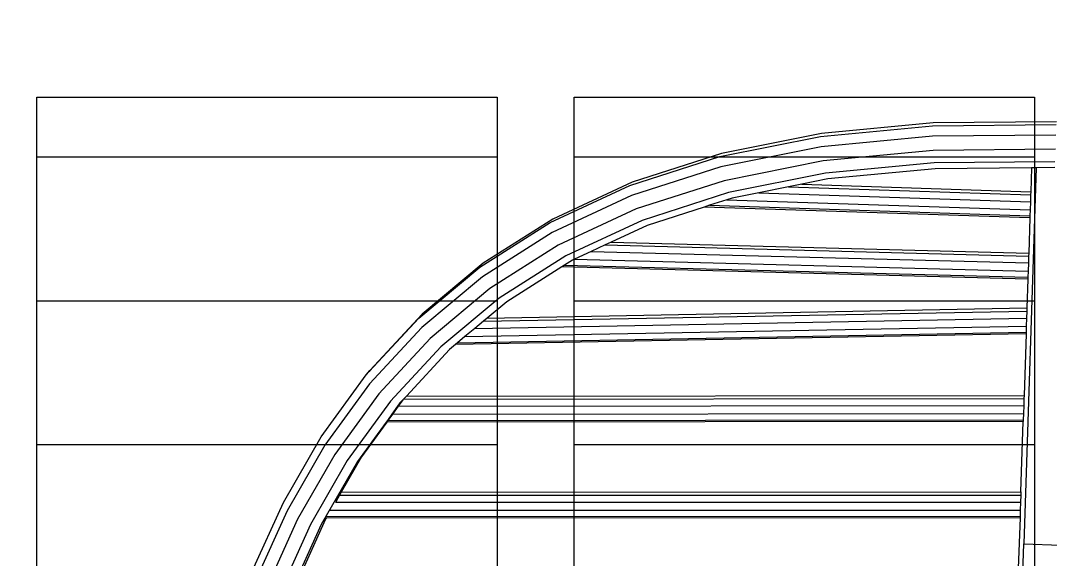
# Model space of a CAD drawing. Header units: millimetres. Extents: x -12551121 to 353735, y 112272 to 285506.
# Drawn here: x 101457 to 102128, y 172800 to 173151 of the extents above; entities that cross this region are included whole.
import ezdxf

# ---------------------------------------------------------------- set-up
doc = ezdxf.new("R2010")
doc.units = ezdxf.units.MM
doc.header["$MEASUREMENT"] = 0
doc.layers.add('+AT9-HATCH', color=8, linetype='Continuous')
doc.layers.add('+AT9_Hardscape', color=1, linetype='Continuous')

# ---------------------------------------------------------------- blocks, each defined once
blk = doc.blocks.new('cof')
at = {"layer": '+AT9_Hardscape', "color": 1}
for p, q in [((-100.4, 1500.01), (-27.5, 1506.94)), ((-27.13, 1508.8), (-99.73, 1501.9)), ((-27.5, 1506.94), (53.17, 1507.71)), ((53.25, 1509.57), (-27.13, 1508.8)), ((-166, 1486.89), (-100.4, 1500.01)), ((-99.73, 1501.9), (-164.98, 1488.85)), ((-27.47, 1500.08), (-100.06, 1493.17)), ((52.91, 1500.84), (-27.47, 1500.08)), ((-100.06, 1493.17), (-165.31, 1480.13)), ((-27.06, 1490.84), (-98.83, 1484.01)), ((52.57, 1491.6), (-27.06, 1490.84)), ((-224.64, 1468.02), (-166, 1486.89)), ((-164.98, 1488.85), (-223.27, 1470.1)), ((-98.83, 1484.01), (-163.19, 1471.15)), ((52.29, 1483.5), (-26.43, 1482.75)), ((-165.31, 1480.13), (-223.6, 1461.38)), ((-26.43, 1482.75), (-97.19, 1476.02)), ((-25.82, 1478.9), (-95.75, 1472.25)), ((37.04, 1479.5), (-25.82, 1478.9)), ((40.05, 1479.53), (31.94, 1234.27)), ((37.04, 1479.5), (36.53, 1463.92)), ((40.05, 1479.53), (37.04, 1479.5)), ((52.16, 1479.64), (40.05, 1479.53)), ((-223.27, 1470.1), (-274.95, 1446.08)), ((-163.19, 1471.15), (-220.56, 1452.69)), ((-97.19, 1476.02), (-160.44, 1463.38)), ((-95.75, 1472.25), (-112.69, 1468.86)), ((-276.67, 1443.84), (-224.64, 1468.02)), ((-160.44, 1463.38), (-216.66, 1445.29)), ((-140.59, 1463.29), (-158.11, 1459.78)), ((-121.31, 1467.14), (-140.59, 1463.29)), ((-140.59, 1463.29), (36.31, 1457.43)), ((-112.69, 1468.86), (-121.31, 1467.14)), ((-121.31, 1467.14), (36.46, 1461.92)), ((-112.69, 1468.86), (36.53, 1463.92)), ((36.53, 1463.92), (36.46, 1461.92)), ((-223.6, 1461.38), (-275.29, 1437.35)), ((-161.42, 1458.72), (-172.73, 1455.08)), ((-158.11, 1459.78), (-161.42, 1458.72)), ((-161.42, 1458.72), (36.14, 1452.18)), ((36.31, 1457.43), (36.14, 1452.18)), ((36.46, 1461.92), (36.31, 1457.43)), ((-220.56, 1452.69), (-271.34, 1429.09)), ((-176.23, 1453.95), (-213.4, 1441.99)), ((-172.73, 1455.08), (-176.23, 1453.95)), ((35.97, 1446.93), (-176.23, 1453.95)), ((-172.73, 1455.08), (36.01, 1448.17)), ((36.14, 1452.18), (36.01, 1448.17)), ((-322.41, 1414.84), (-276.67, 1443.84)), ((-274.95, 1446.08), (-320.38, 1417.27)), ((-216.66, 1445.29), (-266.32, 1422.2)), ((35.97, 1446.93), (35.21, 1423.95)), ((36.01, 1448.17), (35.97, 1446.93)), ((-275.29, 1437.35), (-320.72, 1408.55)), ((-213.4, 1441.99), (-236.82, 1431.11)), ((-236.82, 1431.11), (-240.87, 1429.22)), ((-236.82, 1431.11), (35.21, 1423.95)), ((-271.34, 1429.09), (-315.94, 1400.8)), ((-249.99, 1424.98), (-260.7, 1420.01)), ((-240.87, 1429.22), (-249.99, 1424.98)), ((-249.99, 1424.98), (34.99, 1417.49)), ((-240.87, 1429.22), (35.14, 1421.96)), ((35.21, 1423.95), (35.14, 1421.96)), ((-320.38, 1417.27), (-359.94, 1384.19)), ((-266.32, 1422.2), (-309.91, 1394.56)), ((-267.17, 1416.15), (-269.07, 1414.95)), ((-262.16, 1419.33), (-267.17, 1416.15)), ((-267.17, 1416.15), (34.69, 1408.22)), ((-260.7, 1420.01), (-262.16, 1419.33)), ((-260.7, 1420.01), (34.82, 1412.24)), ((34.99, 1417.49), (34.82, 1412.24)), ((35.14, 1421.96), (34.99, 1417.49)), ((-362.24, 1381.53), (-322.41, 1414.84)), ((-269.07, 1414.95), (-304.93, 1392.21)), ((34.65, 1406.96), (-269.07, 1414.95)), ((34.82, 1412.24), (34.69, 1408.22)), ((-320.72, 1408.55), (-360.27, 1375.47)), ((34.65, 1406.96), (34.03, 1388.18)), ((34.69, 1408.22), (34.65, 1406.96)), ((-315.94, 1400.8), (-354.79, 1368.31)), ((-309.91, 1394.56), (-347.89, 1362.8)), ((-304.93, 1392.21), (-317.62, 1381.59)), ((-359.94, 1384.19), (-394.03, 1347.37)), ((-320.16, 1379.47), (33.96, 1386.1)), ((-317.62, 1381.59), (34.03, 1388.18)), ((33.96, 1386.1), (33.81, 1381.57)), ((34.03, 1388.18), (33.96, 1386.1)), ((-394.57, 1346.62), (-362.24, 1381.53)), ((-332.12, 1369.47), (33.64, 1376.32)), ((-325.7, 1374.84), (33.81, 1381.57)), ((-320.16, 1379.47), (-325.7, 1374.84)), ((-317.62, 1381.59), (-320.16, 1379.47)), ((33.64, 1376.32), (33.5, 1372.35)), ((33.81, 1381.57), (33.64, 1376.32)), ((-360.27, 1375.47), (-394.36, 1338.65)), ((33.47, 1371.18), (-338.4, 1364.22)), ((-336.97, 1365.41), (33.5, 1372.35)), ((-332.12, 1369.47), (-336.97, 1365.41)), ((-325.7, 1374.84), (-332.12, 1369.47)), ((33.47, 1371.18), (32.15, 1331.11)), ((33.5, 1372.35), (33.47, 1371.18)), ((-354.79, 1368.31), (-388.32, 1332.1)), ((-347.89, 1362.8), (-380.73, 1327.34)), ((-338.4, 1364.22), (-342.21, 1361.04)), ((-336.97, 1365.41), (-338.4, 1364.22)), ((-342.21, 1361.04), (-370.31, 1330.68)), ((-425.78, 1304.2), (-396.54, 1344.48)), ((-396.54, 1344.48), (-394.03, 1347.37)), ((-396.54, 1344.48), (-394.57, 1346.62)), ((-394.03, 1347.37), (-394.57, 1346.62)), ((-394.36, 1338.65), (-423.44, 1298.59)), ((-388.32, 1332.1), (-416.98, 1292.63)), ((-370.31, 1330.68), (-372.26, 1328.58)), ((-372.26, 1328.58), (32.08, 1329.01)), ((-370.31, 1330.68), (32.15, 1331.11)), ((32.08, 1329.01), (31.93, 1324.46)), ((32.15, 1331.11), (32.08, 1329.01)), ((-380.73, 1327.34), (-408.85, 1288.6)), ((-376.04, 1324.03), (-379.85, 1318.78)), ((-375.62, 1324.03), (-379.43, 1318.78)), ((-374.48, 1326.18), (-376.04, 1324.03)), ((-376.04, 1324.03), (-376.01, 1324.03)), ((-372.54, 1328.27), (-375.62, 1324.03)), ((-375.62, 1324.03), (31.93, 1324.46)), ((-372.54, 1328.27), (-374.48, 1326.18)), ((-372.26, 1328.58), (-372.54, 1328.27)), ((31.93, 1324.46), (31.76, 1319.22)), ((-379.85, 1318.78), (-382.71, 1314.83)), ((-379.43, 1318.78), (-382.3, 1314.83)), ((-382.3, 1314.83), (31.63, 1315.27)), ((-379.85, 1318.78), (-379.76, 1318.78)), ((-379.43, 1318.78), (31.76, 1319.22)), ((31.63, 1315.27), (31.59, 1314.13)), ((31.76, 1319.22), (31.63, 1315.27)), ((-383.54, 1313.69), (-402.18, 1288.03)), ((-383.12, 1313.69), (-399.5, 1291.14)), ((-382.71, 1314.83), (-383.54, 1313.69)), ((-383.39, 1313.69), (-383.54, 1313.69)), ((-382.3, 1314.83), (-383.12, 1313.69)), ((31.59, 1314.13), (-383.12, 1313.69)), ((-382.71, 1314.83), (-382.58, 1314.83)), ((30.08, 1268.21), (31.59, 1314.13)), ((-450.44, 1261.2), (-425.78, 1304.2)), ((-423.44, 1298.59), (-447.99, 1255.8)), ((-416.98, 1292.63), (-441.21, 1250.38)), ((-408.85, 1288.6), (-432.7, 1247.01)), ((-399.5, 1291.14), (-412.71, 1268.11)), ((-402.18, 1288.03), (-425.72, 1246.98)), ((-412.71, 1268.11), (30.08, 1268.21)), ((30.08, 1268.21), (30.01, 1266.08)), ((-416.59, 1261.42), (29.86, 1261.52)), ((-413.93, 1265.98), (-416.38, 1261.7)), ((-412.71, 1268.11), (-413.93, 1265.98)), ((-413.93, 1265.98), (30.01, 1266.08)), ((29.86, 1261.52), (29.69, 1256.28)), ((30.01, 1266.08), (29.86, 1261.52)), ((-471.02, 1215.97), (-450.44, 1261.2)), ((-447.99, 1255.8), (-468.47, 1210.75)), ((-420.05, 1256.17), (29.69, 1256.28)), ((29.69, 1256.28), (29.55, 1252.35)), ((-441.21, 1250.38), (-461.48, 1205.81)), ((-422.92, 1250.3), (-442.57, 1207.1)), ((-422.44, 1251.14), (-422.92, 1250.3)), ((-422.37, 1251.26), (-422.44, 1251.14)), ((29.52, 1251.25), (-422.44, 1251.14)), ((-422.27, 1252.23), (29.55, 1252.35)), ((29.52, 1251.25), (28.38, 1218.35)), ((29.55, 1252.35), (29.52, 1251.25)), ((-432.7, 1247.01), (-452.71, 1203.03)), ((-425.72, 1246.98), (-445.5, 1203.48)), ((30.92, 1205.02), (31.94, 1234.27)), ((31.94, 1234.27), (56.16, 1233.4))]:
    blk.add_line(p, q, dxfattribs=at)

msp = doc.modelspace()

# ---------------------------------------------------------------- hatches: boundary and pattern name
at = {"layer": '+AT9-HATCH'}
h = msp.add_hatch(dxfattribs=at)
h.set_pattern_fill('LINE', color=8, scale=750)
h.paths.add_polyline_path([(98342.22, 176851.47), (98342.22, 179526.48), (97292.22, 179526.48, 0.414214), (96392.22, 178626.48), (96392.22, 177751.48, -0.414214), (95292.22, 176651.48), (94892.22, 176651.48), (94892.22, 174751.48), (96392.22, 174751.48, 0.414214), (97292.22, 175651.48), (97292.22, 176001.46), (97292.22, 176451.47, -0.414214), (97692.22, 176851.47), (98342.22, 176851.47)], is_closed=False)
h.paths.add_polyline_path([(98392.22, 179526.48), (98392.22, 176851.47), (98692.22, 176851.47), (98692.22, 179526.48)])
h.paths.add_polyline_path([(98742.22, 179526.48), (98742.22, 176851.47), (99042.22, 176851.47), (99042.22, 179526.48)])
h.paths.add_polyline_path([(99367.22, 179526.48), (99367.22, 176851.47), (99667.22, 176851.47), (99667.22, 179526.48)])
h.paths.add_polyline_path([(99717.22, 179526.48), (99717.22, 176851.47), (100017.22, 176851.47), (100017.22, 179526.48)])
h.paths.add_polyline_path([(100067.22, 179526.48), (100067.22, 176851.47), (100367.22, 176851.47), (100367.22, 179526.48)])
h.paths.add_polyline_path([(100417.22, 179526.48), (100417.22, 176851.47), (100717.22, 176851.47), (100717.22, 179526.48)])
h.paths.add_polyline_path([(101067.22, 176716.04), (101067.22, 179526.48), (100767.22, 179526.48), (100767.22, 176851.46), (100767.22, 176851.46, -0.21525)])
h.paths.add_polyline_path([(101117.22, 179526.48), (101117.22, 173451.49), (101417.22, 173451.49), (101417.22, 179503.97, 0.056082), (101217.22, 179526.48), (101117.22, 179526.48)], is_closed=False)
h.paths.add_polyline_path([(101467.22, 179491.06), (101467.22, 173451.49), (101767.22, 173451.49), (101767.22, 179338.87, 0.094274)])
h.paths.add_polyline_path([(102117.22, 178626.63, 0.213378), (101817.22, 179297.3), (101817.22, 173451.49), (102117.22, 173451.49), (102117.22, 178626.48)], is_closed=False)
h.paths.add_polyline_path([(101817.22, 173101.46), (101817.22, 170101.46), (102117.22, 170101.46), (102117.22, 173101.46)])
h.paths.add_polyline_path([(101467.22, 173101.46), (101467.22, 170101.46), (101767.22, 170101.46), (101767.22, 173101.46)])
h.paths.add_polyline_path([(101117.22, 173101.46), (101117.22, 170101.46), (101417.22, 170101.46), (101417.22, 173101.46)])
h.paths.add_polyline_path([(101117.22, 169801.46), (101117.22, 166601.46), (101417.22, 166601.46), (101417.22, 169801.46)])
h.paths.add_polyline_path([(101467.22, 169801.46), (101467.22, 166601.46), (101767.22, 166601.46), (101767.22, 169801.46)])
h.paths.add_polyline_path([(101817.22, 169801.46), (101817.22, 166601.46), (102117.22, 166601.46), (102117.22, 169801.46)])
h.paths.add_polyline_path([(102517.22, 169801.46), (102817.22, 169801.46), (102817.22, 166601.46), (102517.22, 166601.46)])
h.paths.add_polyline_path([(102167.22, 169801.46), (102467.22, 169801.46), (102467.22, 166601.46), (102167.22, 166601.46)])
h.paths.add_polyline_path([(102867.22, 169801.46), (103167.22, 169801.46), (103167.22, 166601.46), (102867.22, 166601.46)])
h.paths.add_polyline_path([(102867.22, 173101.46), (103167.22, 173101.46), (103167.22, 170101.46), (102867.22, 170101.46)])
h.paths.add_polyline_path([(102167.22, 173101.46), (102467.22, 173101.46), (102467.22, 170101.46), (102167.22, 170101.46)])
h.paths.add_polyline_path([(102517.22, 173101.46), (102817.22, 173101.46), (102817.22, 170101.46), (102517.22, 170101.46)])
at = {"layer": '+AT9_Hardscape'}
h = msp.add_hatch(dxfattribs=at)
h.set_pattern_fill('CTYSQMK2', color=8, scale=30)
h.set_pattern_definition([(0, (84.85, 0), (360, 360), [550.293, -169.707]), (90, (0, 84.85), (-360, 360), [550.293, -169.707]), (45, (275.15, 360), (-360.0008, 360.0008), [120, -389.118]), (315, (275.15, 360), (360.0008, 360.0008), [120, -389.118]), (45, (360, 275.15), (-360.0008, 360.0008), [120, -389.118]), (315, (360, 444.85), (360.0008, 360.0008), [120, -389.118])])
h.paths.add_polyline_path([(103192.22, 169851.63), (101067.23, 169851.63), (101067.22, 170051.5), (101067.23, 173151.63), (101067.22, 173351.46), (101067.22, 176451.46, 0.414214), (100767.22, 176751.46), (99292.22, 176751.46), (99092.22, 176751.47), (98142.22, 176751.46), (97692.22, 176751.46, 0.414213), (97392.22, 176451.46), (97392.22, 176001.46), (97392.22, 175651.48, -0.414214), (96392.22, 174651.48), (94842.22, 174651.48), (94842.23, 173826.46), (97342.22, 173826.46), (97342.22, 173226.46), (97342.22, 171216.47), (99072.22, 171216.47), (99092.22, 171216.47), (99092.23, 175751.61), (99272.22, 175751.61), (99292.22, 175751.47), (99292.22, 170526.63), (99272.22, 170526.49), (99272.22, 166551.62), (101067.22, 166551.62), (101078.67, 169851.48), (101972.22, 169851.48), (101972.22, 169801.46), (102117.22, 169801.46), (102117.22, 168556.82), (102167.22, 168556.82), (102161.93, 169077.07), (102122.22, 169077.07), (102122.22, 169851.48), (103015.77, 169851.48), (103015.77, 169801.46), (103042.22, 169801.46), (103042.22, 169851.48), (103192.22, 169851.48)], is_closed=False)
h.paths.add_polyline_path([(102167.22, 171018.02), (102117.22, 171021.5), (102167.22, 171020.13), (102175.69, 171019.89)], is_closed=False)
h.paths.add_polyline_path([(94842.22, 173226.46), (94822.22, 171216.47), (96211.93, 171216.47), (96442.22, 171216.47), (96442.22, 173226.46), (94842.22, 173226.46)])
h.paths.add_polyline_path([(96442.22, 173226.46), (96442.22, 171216.47), (96742.22, 171216.47), (96742.22, 173226.46)])
h.paths.add_polyline_path([(97042.22, 173226.46), (96742.22, 173226.46), (96742.22, 171216.47), (97042.22, 171216.47)])
h.paths.add_polyline_path([(97042.22, 171216.47), (97342.22, 171216.47), (97342.22, 173226.46), (97042.22, 173226.46)])

# ---------------------------------------------------------------- linework, layer by layer
at = {"layer": '+AT9_Hardscape', "elevation": 0}
for points in [[(101467.22, 173101.46), (101767.22, 173101.46), (101767.22, 170101.46), (101467.22, 170101.46)], [(101817.22, 173101.46), (102117.22, 173101.46), (102117.22, 170101.46), (101817.22, 170101.46)], [(101817.22, 173101.46), (102117.22, 173101.46), (102117.22, 170101.46), (101817.22, 170101.46)]]:
    msp.add_lwpolyline(points, close=True, dxfattribs=at)

# ---------------------------------------------------------------- block references
msp.add_blockref('cof', (102078.29, 171575.92))

doc.saveas('drawing.dxf')
